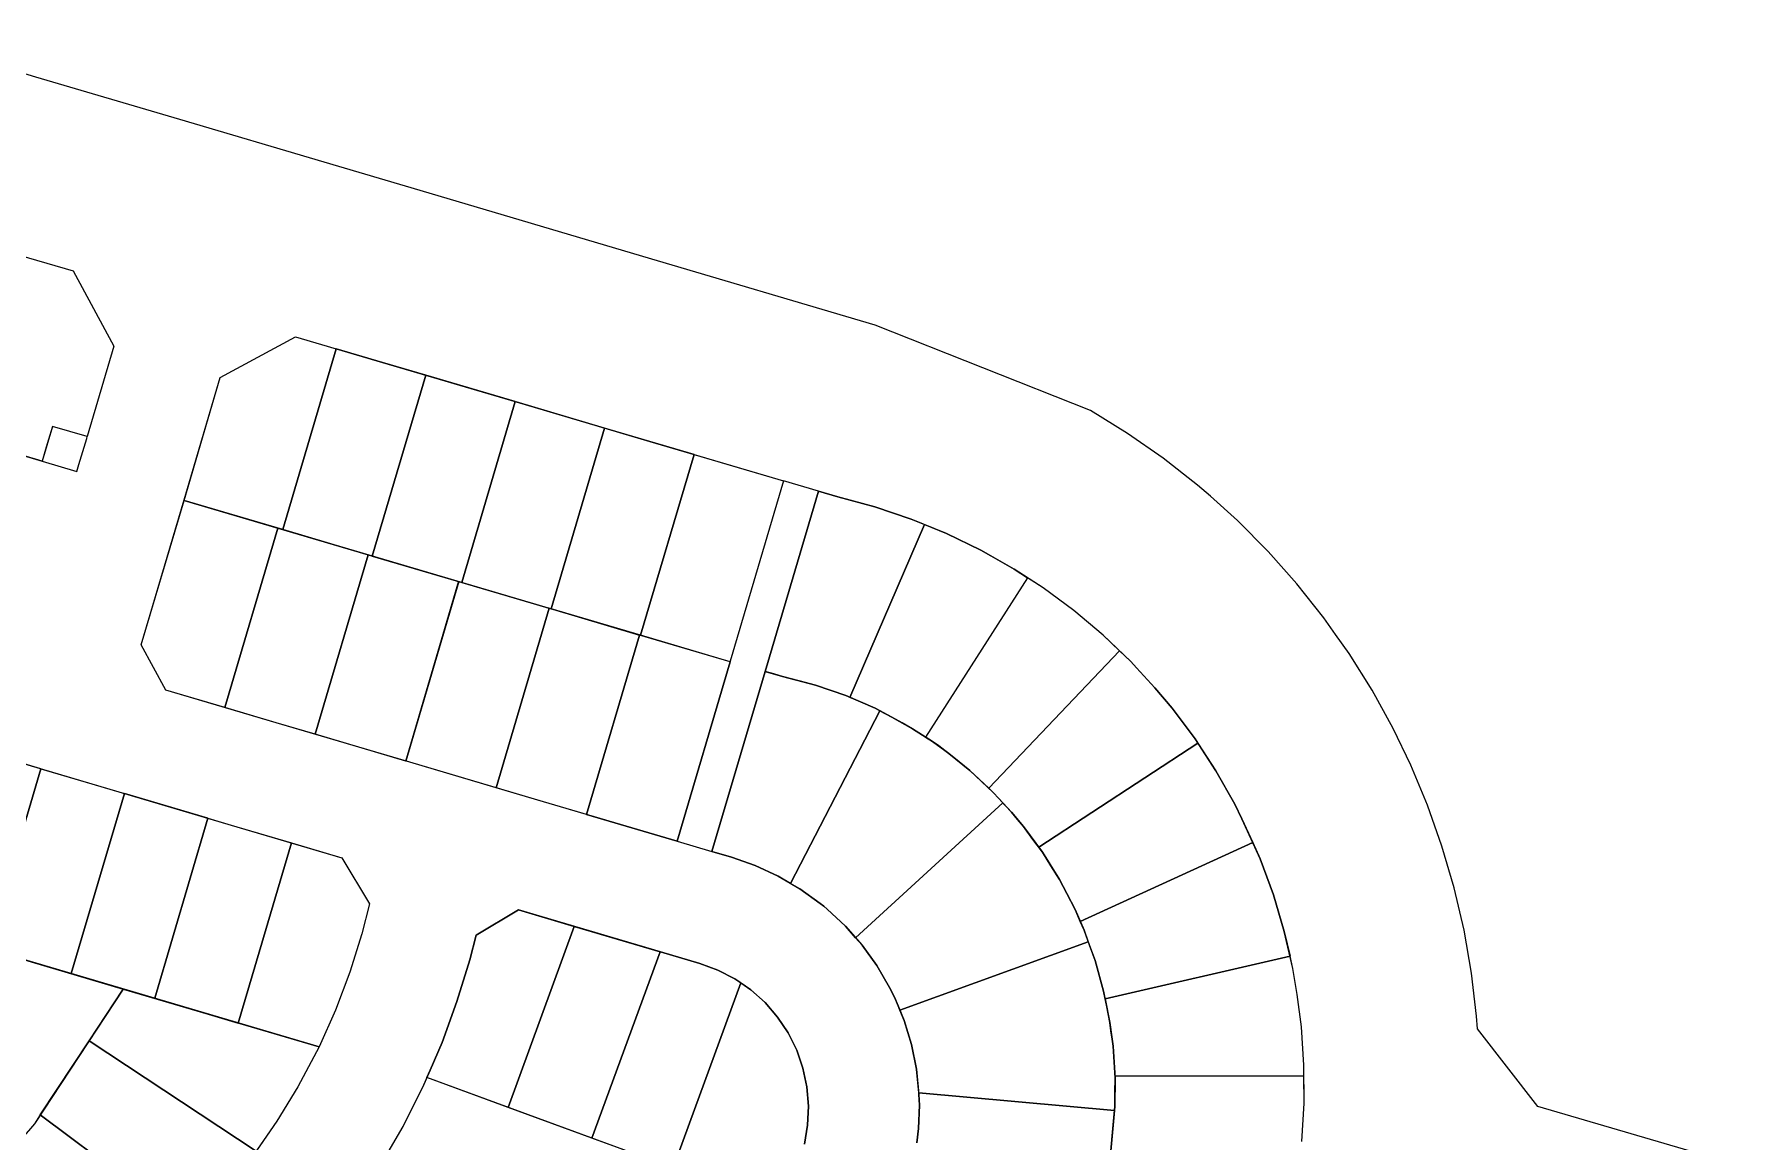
# Model space of a CAD drawing. Header units: millimetres. Extents: x -12746 to 1016489, y -409013 to 338495.
# Drawn here: x 363804 to 648243, y 117570 to 300275 of the extents above; entities that cross this region are included whole.
import ezdxf

# ---------------------------------------------------------------- set-up
doc = ezdxf.new("R2010")
doc.units = ezdxf.units.MM
doc.layers.add('A-DETL', color=90, linetype='Continuous', lineweight=9)

msp = doc.modelspace()

# ---------------------------------------------------------------- linework, layer by layer
at = {"layer": 'A-DETL'}
for p, q in [((364038.4, 293248.5), (340255.4, 300274.5)), ((387822.4, 286221.5), (364038.4, 293248.5)), ((411606.4, 279194.5), (387822.4, 286221.5)), ((427489.4, 274501.5), (411606.4, 279194.5)), ((464218.4, 263647.5), (427489.4, 274501.5)), ((359793.1, 264312.5), (370166.4, 261248.5)), ((502579.4, 252314.5), (464218.4, 263647.5)), ((370166.4, 261248.5), (376923.4, 248824.5)), ((277120.3, 255829.5), (365060.7, 229848.5)), ((394473.4, 243639.5), (406897.4, 250396.5)), ((394473.4, 243639.5), (406897.4, 250396.5)), ((406897.4, 250396.5), (421282.4, 246146.5)), ((406897.4, 250396.5), (413618.2, 248410.9)), ((538141.4, 238206.5), (502579.4, 252314.5)), ((376923.4, 248824.5), (372515.1, 233904.5)), ((404801.7, 218565.2), (413618.2, 248410.9)), ((413618.2, 248410.9), (404801.7, 218565.2)), ((413618.2, 248410.9), (404801.7, 218565.2)), ((421282.4, 246146.5), (413618.2, 248410.9)), ((428385.2, 244047.6), (421282.4, 246146.5)), ((421282.4, 246146.5), (443339.4, 239628.5)), ((388489.4, 223384.4), (394473.4, 243639.5)), ((388523.4, 223499.5), (394473.4, 243639.5)), ((428385.2, 244047.6), (419568.8, 214202.4)), ((428385.2, 244047.6), (419568.8, 214202.4)), ((419568.8, 214202.4), (428385.2, 244047.6)), ((443152, 239683.9), (428385.2, 244047.6)), ((443152, 239683.9), (434336, 209839.7)), ((434336, 209839.7), (443152, 239683.9)), ((434336, 209839.7), (443152, 239683.9)), ((457919, 235320.8), (443339.4, 239628.5)), ((443339.4, 239628.5), (465396.4, 233111.5)), ((544248.4, 234439.5), (538141.4, 238206.5)), ((365060.7, 229848.4), (350851.7, 234046.3)), ((366760.1, 235600.5), (365060.7, 229848.4)), ((366760.7, 235602.5), (365910.7, 232725.5)), ((366760.7, 235602.5), (365910.7, 232725.5)), ((366760.7, 235602.5), (365910.7, 232725.5)), ((372515.1, 233904.5), (366760.1, 235600.5)), ((372514.7, 233902.5), (366760.7, 235602.5)), ((372514.7, 233902.5), (366760.7, 235602.5)), ((372514.7, 233902.5), (366760.7, 235602.5)), ((371149.7, 229281.5), (372430.7, 233617.5)), ((371149.7, 229281.5), (372430.7, 233617.5)), ((371149.7, 229281.5), (372430.7, 233617.5)), ((372430.7, 233617.5), (372514.7, 233902.5)), ((372430.7, 233617.5), (372514.7, 233902.5)), ((372430.7, 233617.5), (372514.7, 233902.5)), ((449103.1, 205476.9), (457919, 235320.8)), ((449103.1, 205476.9), (457919, 235320.8)), ((457919, 235320.8), (449103.1, 205476.9)), ((465396.4, 233111.5), (457919, 235320.8)), ((550136.4, 230338.5), (544248.4, 234439.5)), ((365910.7, 232725.5), (365060.7, 229848.5)), ((365910.7, 232725.5), (365060.7, 229848.5)), ((365752, 232188.4), (365060.7, 229848.5)), ((365910.7, 232725.5), (365752, 232188.4)), ((472686.2, 230958.1), (463870.2, 201114.2)), ((463870.2, 201114.2), (472686.2, 230958.1)), ((463870.2, 201114.2), (472686.2, 230958.1)), ((472686.2, 230958.1), (465396.4, 233111.5)), ((465396.4, 233111.5), (487454.4, 226595.5)), ((472686.2, 230958.1), (487454.4, 226595.5)), ((365060.7, 229848.5), (370814.7, 228147.5)), ((365060.7, 229848.5), (370814.7, 228147.5)), ((365060.7, 229848.5), (370814.7, 228147.5)), ((370814.7, 228147.5), (371149.7, 229281.5)), ((370814.7, 228147.5), (371149.7, 229281.5)), ((370814.7, 228147.5), (371149.7, 229281.5)), ((555786.4, 225915.5), (550136.4, 230338.5)), ((487454.4, 226595.5), (478671.4, 196866.5)), ((487454.4, 226595.5), (478671.4, 196866.5)), ((487454.4, 226595.5), (478671.4, 196866.5)), ((487454.4, 226595.5), (478671.4, 196866.5)), ((493208.4, 224895.5), (484425.4, 195165.5)), ((484425.4, 195165.5), (493208.4, 224895.5)), ((484425.4, 195165.5), (493208.4, 224895.5)), ((493208.4, 224895.5), (484425.4, 195165.5)), ((484425.4, 195165.5), (493208.4, 224895.5)), ((493208.4, 224895.5), (487454.4, 226595.5)), ((493208.4, 224895.5), (487454.4, 226595.5)), ((496417.4, 223947.5), (493208.4, 224895.5)), ((496417.4, 223947.5), (493208.4, 224895.5)), ((493208.4, 224895.5), (496417.4, 223947.5)), ((557943.4, 224087.5), (555786.4, 225915.5)), ((381439.4, 199524.5), (388523.4, 223499.5)), ((381439.4, 199524.5), (388489.3, 223384.4)), ((388489.3, 223384.4), (403978.9, 218808.2)), ((478637.4, 196751.4), (388489.4, 223384.4)), ((404801.7, 218565.2), (388489.4, 223384.4)), ((502518.4, 222311.5), (496417.4, 223947.5)), ((502518.4, 222311.5), (496417.4, 223947.5)), ((496417.4, 223947.5), (502518.4, 222311.5)), ((508504.4, 220292.5), (502518.4, 222311.5)), ((508504.4, 220292.5), (502518.4, 222311.5)), ((502518.4, 222311.5), (508504.4, 220292.5)), ((562385.4, 220052.5), (557943.4, 224087.5)), ((510718.3, 219386.2), (498394.6, 190872)), ((510718.3, 219386.2), (498394.6, 190872)), ((498394.6, 190872), (510718.3, 219386.2)), ((514350.4, 217899.5), (508504.4, 220292.5)), ((514350.4, 217899.5), (508504.4, 220292.5)), ((508504.4, 220292.5), (510718.3, 219386.2)), ((510718.3, 219386.2), (514350.4, 217899.5)), ((567443.4, 214962.5), (562385.4, 220052.5)), ((395229.7, 189190.6), (404012.2, 218921)), ((403978.9, 218808.2), (395230.6, 189193.5)), ((395230.6, 189193.5), (403978.9, 218808.2)), ((403978.9, 218808.2), (418910.6, 214396.9)), ((419568.8, 214202.4), (404801.7, 218565.2)), ((520032.4, 215140.5), (514350.4, 217899.5)), ((520032.4, 215140.5), (514350.4, 217899.5)), ((514350.4, 217899.5), (520032.4, 215140.5)), ((410161.6, 184779.7), (418944, 214510.1)), ((418910.6, 214396.9), (410162.2, 184781.7)), ((410162.2, 184781.7), (418910.6, 214396.9)), ((418910.6, 214396.9), (433842.3, 209985.5)), ((419568.8, 214202.4), (434336, 209839.7)), ((521664.4, 214216.5), (520032.4, 215140.5)), ((521664.4, 214216.5), (520032.4, 215140.5)), ((520032.4, 215140.5), (521664.4, 214216.5)), ((525529.4, 212028.5), (521664.4, 214216.5)), ((525529.4, 212028.5), (521664.4, 214216.5)), ((521664.4, 214216.5), (525529.4, 212028.5)), ((572209.4, 209599.5), (567443.4, 214962.5)), ((527722.6, 210606.1), (510904.4, 184308.8)), ((527722.6, 210606.1), (510904.4, 184308.8)), ((527722.6, 210606.1), (510904.4, 184308.8)), ((530292.4, 208939.5), (525529.4, 212028.5)), ((530292.4, 208939.5), (525529.4, 212028.5)), ((525529.4, 212028.5), (527722.6, 210606.1)), ((530292.4, 208939.5), (527722.6, 210606.1)), ((425093.4, 180368.8), (433875.9, 210099.2)), ((433842.3, 209985.5), (425093.8, 180370)), ((425093.8, 180370), (433842.3, 209985.5)), ((433842.3, 209985.5), (448774, 205574.1)), ((434336, 209839.7), (449103.1, 205476.9)), ((535376.4, 205190.5), (530292.4, 208939.5)), ((535376.4, 205190.5), (530292.4, 208939.5)), ((535376.4, 205190.5), (530292.4, 208939.5)), ((576669.4, 203978.5), (572209.4, 209599.5)), ((440025.2, 175957.9), (448807.7, 205688.3)), ((448774, 205574.1), (440025.6, 175959.1)), ((440025.6, 175959.1), (448774, 205574.1)), ((448774, 205574.1), (463705.7, 201162.8)), ((463870.2, 201114.2), (449103.1, 205476.9)), ((540212.4, 201126.5), (535376.4, 205190.5)), ((540212.4, 201126.5), (535376.4, 205190.5)), ((540212.4, 201126.5), (535376.4, 205190.5)), ((578600.8, 201244.5), (576669.4, 203978.5)), ((385493.4, 192070.5), (381439.4, 199524.5)), ((385493.4, 192070.5), (381439.4, 199524.5)), ((454957.1, 171547), (463705.7, 201162.8)), ((463705.7, 201162.8), (454957.3, 171547.8)), ((463705.7, 201162.8), (454957.3, 171547.8)), ((478637.4, 196751.4), (463705.7, 201162.8)), ((478637.3, 196751.4), (463870.2, 201114.2)), ((544781.4, 196765.5), (540212.4, 201126.5)), ((544781.4, 196765.5), (540212.4, 201126.5)), ((542933.4, 198529.3), (540212.4, 201126.5)), ((580809.4, 198118.5), (578600.8, 201244.5)), ((478671.4, 196866.5), (469887.4, 167136.5)), ((478671.4, 196866.5), (469887.4, 167136.5)), ((478637.3, 196751.4), (469887.4, 167136.5)), ((469887.4, 167136.5), (478637.4, 196751.4)), ((521327.8, 175893.2), (542933.4, 198529.3)), ((521327.8, 175893.2), (542933.4, 198529.3)), ((521327.8, 175893.2), (542933.4, 198529.3)), ((542933.4, 198529.3), (544781.4, 196765.5)), ((545746.4, 195719.5), (544781.4, 196765.5)), ((545746.4, 195719.5), (544781.4, 196765.5)), ((544781.4, 196765.5), (545746.4, 195719.5)), ((584616.4, 192036.5), (580809.4, 198118.5)), ((484425.4, 195165.5), (475641.4, 165436.5)), ((475641.4, 165436.5), (484425.4, 195165.5)), ((475641.4, 165436.5), (484425.4, 195165.5)), ((484425.4, 195165.5), (475641.4, 165436.5)), ((475641.4, 165436.5), (484425.4, 195165.5)), ((485863.9, 194741), (484425.4, 195165.5)), ((484425.4, 195165.5), (487302.4, 194316.5)), ((487302.4, 194316.5), (484425.4, 195165.5)), ((487302.4, 194316.5), (485863.9, 194741)), ((490020.9, 193598), (487302.4, 194316.5)), ((487302.4, 194316.5), (492739.4, 192879.5)), ((492739.4, 192879.5), (487302.4, 194316.5)), ((492739.4, 192879.5), (490020.9, 193598)), ((548749.4, 192466.5), (545746.4, 195719.5)), ((548749.4, 192466.5), (545746.4, 195719.5)), ((545746.4, 195719.5), (548749.4, 192466.5)), ((403715.4, 186686.5), (385493.4, 192070.5)), ((395230.6, 189193.5), (385493.4, 192070.5)), ((495234.4, 192019.5), (492739.4, 192879.5)), ((492739.4, 192879.5), (497729.4, 191159.5)), ((497729.4, 191159.5), (492739.4, 192879.5)), ((497729.4, 191159.5), (495234.4, 192019.5)), ((502574.4, 189065.5), (497729.4, 191159.5)), ((497729.4, 191159.5), (502574.4, 189065.5)), ((498394.6, 190872), (497729.4, 191159.5)), ((502574.4, 189065.5), (498394.6, 190872)), ((551602.4, 189075.5), (548749.4, 192466.5)), ((551602.4, 189075.5), (548749.4, 192466.5)), ((548749.4, 192466.5), (551602.4, 189075.5)), ((588079.4, 185751.5), (584616.4, 192036.5)), ((403715.4, 186686.5), (395230.6, 189193.5)), ((488617, 160179.8), (503379.7, 188647.9)), ((488617, 160179.8), (503379.7, 188647.9)), ((503379.7, 188647.9), (488617, 160179.8)), ((503960.9, 188346.5), (502574.4, 189065.5)), ((502574.4, 189065.5), (503379.7, 188647.9)), ((505347.4, 187627.5), (502574.4, 189065.5)), ((503379.7, 188647.9), (505347.4, 187627.5)), ((505347.4, 187627.5), (503960.9, 188346.5)), ((555386.4, 184017.5), (551602.4, 189075.5)), ((555386.4, 184017.5), (551602.4, 189075.5)), ((551602.4, 189075.5), (555386.4, 184017.5)), ((425772.4, 180169.5), (403715.4, 186686.5)), ((410162.2, 184781.7), (403715.4, 186686.5)), ((507044.9, 186659.5), (505347.4, 187627.5)), ((505347.4, 187627.5), (508742.4, 185691.5)), ((508742.4, 185691.5), (505347.4, 187627.5)), ((508742.4, 185691.5), (507044.9, 186659.5)), ((510388.9, 184638.5), (508742.4, 185691.5)), ((508742.4, 185691.5), (512035.4, 183585.5)), ((510904.4, 184308.8), (508742.4, 185691.5)), ((590997.4, 179704.5), (588079.4, 185751.5)), ((350251.4, 183400.5), (373268.4, 176599.5)), ((364853.4, 179085.9), (351059.7, 183161.6)), ((425093.8, 180370), (410162.2, 184781.7)), ((512035.4, 183585.5), (510388.9, 184638.5)), ((510904.4, 184308.8), (512035.4, 183585.5)), ((513071.4, 182849), (512035.4, 183585.5)), ((512035.4, 183585.5), (514107.4, 182112.5)), ((512035.4, 183585.5), (514107.4, 182112.5)), ((514107.4, 182112.5), (513071.4, 182849)), ((514723.4, 181617.5), (514107.4, 182112.5)), ((514107.4, 182112.5), (514723.4, 181617.5)), ((514107.4, 182112.5), (514723.4, 181617.5)), ((555863.2, 183287.9), (529599.2, 166123)), ((529599.2, 166123), (555863.2, 183287.9)), ((555863.2, 183287.9), (529599.2, 166123)), ((558842.4, 178729.5), (555386.4, 184017.5)), ((558842.4, 178729.5), (555386.4, 184017.5)), ((555386.4, 184017.5), (555863.2, 183287.9)), ((555863.2, 183287.9), (558842.4, 178729.5)), ((425772.4, 180169.5), (425093.8, 180370)), ((447830.4, 173653.5), (425772.4, 180169.5)), ((440025.6, 175959.1), (425772.4, 180169.5)), ((516472.4, 180211), (514723.4, 181617.5)), ((514723.4, 181617.5), (518221.4, 178804.5)), ((514723.4, 181617.5), (518221.4, 178804.5)), ((518221.4, 178804.5), (516472.4, 180211)), ((593762.4, 173083.5), (590997.4, 179704.5)), ((356069.3, 149356.1), (364853.4, 179085.9)), ((356069.3, 149356.1), (364853.4, 179085.9)), ((364853.4, 179085.9), (356069.3, 149356.1)), ((364853.4, 179085.9), (373268.4, 176599.5)), ((373268.4, 176599.5), (378647.2, 175010.9)), ((373268.4, 176599.5), (396285.4, 169801.5)), ((520146.9, 177000), (518221.4, 178804.5)), ((518221.4, 178804.5), (522072.4, 175195.5)), ((518221.4, 178804.5), (521327.8, 175893.2)), ((522072.4, 175195.5), (520146.9, 177000)), ((561957.4, 173234.5), (558842.4, 178729.5)), ((561957.4, 173234.5), (558842.4, 178729.5)), ((558842.4, 178729.5), (561957.4, 173234.5)), ((410776.6, 133192.1), (270739.5, 174567.8)), ((378647.2, 175010.9), (369863, 145280.6)), ((369863, 145280.6), (378647.2, 175010.9)), ((378647.2, 175010.9), (369863, 145280.6)), ((392441.3, 170936.8), (378647.2, 175010.9)), ((447830.4, 173653.5), (440025.6, 175959.1)), ((469887.4, 167136.5), (447830.4, 173653.5)), ((454957.3, 171547.8), (447830.4, 173653.5)), ((522072.4, 175195.5), (521327.8, 175893.2)), ((523010.4, 174172.5), (522072.4, 175195.5)), ((522072.4, 175195.5), (523010.4, 174172.5)), ((523010.4, 174172.5), (522072.4, 175195.5)), ((524047.4, 173041.5), (523010.4, 174172.5)), ((523010.4, 174172.5), (523651.7, 173473.1)), ((525084.4, 171910.5), (523010.4, 174172.5)), ((383656.7, 141205), (392441.3, 170936.8)), ((383656.7, 141205), (392441.3, 170936.8)), ((392441.3, 170936.8), (383656.7, 141205)), ((392441.3, 170936.8), (396285.4, 169801.5)), ((454957.3, 171547.8), (469887.4, 167136.5)), ((499351.4, 151192.5), (523651.7, 173473.1)), ((499351.4, 151192.5), (523651.7, 173473.1)), ((523651.7, 173473.1), (499351.4, 151192.5)), ((523651.7, 173473.1), (525084.4, 171910.5)), ((525084.4, 171910.5), (524047.4, 173041.5)), ((526076.4, 170738), (525084.4, 171910.5)), ((525084.4, 171910.5), (527068.4, 169565.5)), ((527068.4, 169565.5), (525084.4, 171910.5)), ((527068.4, 169565.5), (526076.4, 170738)), ((563129.4, 170822.5), (561957.4, 173234.5)), ((563129.4, 170822.5), (561957.4, 173234.5)), ((561957.4, 173234.5), (563129.4, 170822.5)), ((566132.4, 164235.5), (563129.4, 170822.5)), ((566132.4, 164235.5), (563129.4, 170822.5)), ((563129.4, 170822.5), (564919.8, 166895.1)), ((596154.4, 166318.5), (593762.4, 173083.5)), ((396285.4, 169801.5), (406234.9, 166861)), ((396285.4, 169801.5), (414553.4, 164402.5)), ((528631.4, 167439.5), (527068.4, 169565.5)), ((527068.4, 169565.5), (530194.4, 165313.5)), ((529599.2, 166123), (527068.4, 169565.5)), ((406234.9, 166861), (397450.4, 137129.5)), ((397450.4, 137129.5), (406234.9, 166861)), ((397450.4, 137129.5), (406234.9, 166861)), ((406234.9, 166861), (414553.4, 164402.5)), ((469887.4, 167136.5), (475641.4, 165436.5)), ((469887.4, 167136.5), (475641.4, 165436.5)), ((475641.4, 165436.5), (478850.4, 164488.5)), ((475641.4, 165436.5), (478850.4, 164488.5)), ((478850.4, 164488.5), (475641.4, 165436.5)), ((530194.4, 165313.5), (528631.4, 167439.5)), ((530194.4, 165313.5), (529599.2, 166123)), ((531592.4, 163074.5), (530194.4, 165313.5)), ((530194.4, 165313.5), (532990.4, 160835.5)), ((532990.4, 160835.5), (530194.4, 165313.5)), ((536431.7, 153907.5), (564919.8, 166895.1)), ((564919.8, 166895.1), (536431.7, 153907.5)), ((536431.7, 153907.5), (564919.8, 166895.1)), ((564919.8, 166895.1), (566132.4, 164235.5)), ((598166.4, 159431.5), (596154.4, 166318.5)), ((414553.4, 164402.5), (419118.4, 156821.5)), ((414553.4, 164402.5), (419118.4, 156821.5)), ((478850.4, 164488.5), (482779.4, 163119.5)), ((478850.4, 164488.5), (482779.4, 163119.5)), ((482779.4, 163119.5), (478850.4, 164488.5)), ((482779.4, 163119.5), (486558.4, 161379.5)), ((482779.4, 163119.5), (486558.4, 161379.5)), ((486558.4, 161379.5), (482779.4, 163119.5)), ((532990.4, 160835.5), (531592.4, 163074.5)), ((568315.4, 158307.5), (566132.4, 164235.5)), ((568315.4, 158307.5), (566132.4, 164235.5)), ((566132.4, 164235.5), (568315.4, 158307.5)), ((486558.4, 161379.5), (490153.4, 159284.5)), ((486558.4, 161379.5), (490153.4, 159284.5)), ((488617, 160179.8), (486558.4, 161379.5)), ((490153.4, 159284.5), (488617, 160179.8)), ((534214.4, 158497.5), (532990.4, 160835.5)), ((532990.4, 160835.5), (534214.4, 158497.5)), ((534214.4, 158497.5), (532990.4, 160835.5)), ((599790.4, 152442.5), (598166.4, 159431.5)), ((419118.4, 156821.5), (417857.4, 151868.5)), ((419118.4, 156821.5), (417857.4, 151868.5)), ((490153.4, 159284.5), (493530.4, 156854.5)), ((490153.4, 159284.5), (493530.4, 156854.5)), ((493530.4, 156854.5), (490153.4, 159284.5)), ((493530.4, 156854.5), (494087.4, 156396.5)), ((493530.4, 156854.5), (494087.4, 156396.5)), ((494087.4, 156396.5), (493530.4, 156854.5)), ((535575.4, 155851.5), (534214.4, 158497.5)), ((534214.4, 158497.5), (535575.4, 155851.5)), ((535575.4, 155851.5), (534214.4, 158497.5)), ((570119.4, 152254.5), (568315.4, 158307.5)), ((570119.4, 152254.5), (568315.4, 158307.5)), ((568315.4, 158307.5), (570119.4, 152254.5)), ((443711.4, 155788.5), (436695.4, 151622.5)), ((436695.4, 151622.5), (443711.4, 155788.5)), ((443711.4, 155788.5), (436695.4, 151622.5)), ((467151.4, 148862.5), (443711.4, 155788.5)), ((443711.4, 155788.5), (452913.2, 153069.6)), ((467151.4, 148862.5), (443711.4, 155788.5)), ((494087.4, 156396.5), (494645.4, 155937.5)), ((494087.4, 156396.5), (494645.4, 155937.5)), ((494645.4, 155937.5), (494087.4, 156396.5)), ((494645.4, 155937.5), (497680.4, 153091.5)), ((494645.4, 155937.5), (497680.4, 153091.5)), ((497680.4, 153091.5), (494645.4, 155937.5)), ((537082.4, 152430.5), (535575.4, 155851.5)), ((535575.4, 155851.5), (537082.4, 152430.5)), ((536431.7, 153907.5), (535575.4, 155851.5)), ((537082.4, 152430.5), (536431.7, 153907.5)), ((349400.4, 151326.5), (378454.4, 142742.1)), ((417857.4, 151868.5), (415872.4, 145505.5)), ((417857.4, 151868.5), (415872.4, 145505.5)), ((436695.4, 151622.5), (435646.4, 147538.5)), ((435646.4, 147538.5), (436695.4, 151622.5)), ((436695.4, 151622.5), (435646.4, 147538.5)), ((452913.2, 153069.6), (441979.8, 123205.1)), ((452913.2, 153069.6), (441979.8, 123205.1)), ((441979.8, 123205.1), (452913.2, 153069.6)), ((452913.2, 153069.6), (467087.3, 148881.4)), ((497680.4, 153091.5), (500429.4, 149967.5)), ((497680.4, 153091.5), (500429.4, 149967.5)), ((499351.4, 151192.5), (497680.4, 153091.5)), ((500429.4, 149967.5), (499351.4, 151192.5)), ((537982.9, 149950), (537082.4, 152430.5)), ((537082.4, 152430.5), (537767.8, 150542.3)), ((538883.4, 147469.5), (537082.4, 152430.5)), ((571536.4, 146098.5), (570119.4, 152254.5)), ((571536.4, 146098.5), (570119.4, 152254.5)), ((570119.4, 152254.5), (571067.7, 148134.4)), ((601023.4, 145373.5), (599790.4, 152442.5)), ((356069.3, 149356.1), (369863, 145280.6)), ((467087.3, 148881.4), (455830.8, 118134.3)), ((467087.3, 148881.4), (455830.8, 118134.3)), ((455830.8, 118134.3), (467087.3, 148881.4)), ((473665.4, 146938.5), (467151.4, 148862.5)), ((467151.4, 148862.5), (473665.4, 146938.5)), ((473665.4, 146938.5), (467151.4, 148862.5)), ((500429.4, 149967.5), (502864.4, 146594.5)), ((500429.4, 149967.5), (502864.4, 146594.5)), ((502864.4, 146594.5), (500429.4, 149967.5)), ((506650.2, 139245.6), (537767.8, 150542.3)), ((537767.8, 150542.3), (506650.2, 139245.6)), ((506650.2, 139245.6), (537767.8, 150542.3)), ((537767.8, 150542.3), (538883.4, 147469.5)), ((538883.4, 147469.5), (537982.9, 149950)), ((540556.2, 141111.2), (571067.7, 148134.4)), ((571067.7, 148134.4), (540556.2, 141111.2)), ((571067.7, 148134.4), (540556.2, 141111.2)), ((571536.4, 146098.5), (571067.7, 148134.4)), ((369863, 145280.6), (383656.7, 141205)), ((415872.4, 145505.5), (413509.4, 139273.5)), ((415872.4, 145505.5), (413509.4, 139273.5)), ((435646.4, 147538.5), (433552.4, 140656.5)), ((433552.4, 140656.5), (435646.4, 147538.5)), ((435646.4, 147538.5), (433552.4, 140656.5)), ((476633.4, 145852.5), (473665.4, 146938.5)), ((473665.4, 146938.5), (476633.4, 145852.5)), ((476633.4, 145852.5), (473665.4, 146938.5)), ((479441.4, 144401.5), (476633.4, 145852.5)), ((476633.4, 145852.5), (479441.4, 144401.5)), ((479441.4, 144401.5), (476633.4, 145852.5)), ((502864.4, 146594.5), (504965.4, 143002.5)), ((502864.4, 146594.5), (504965.4, 143002.5)), ((504965.4, 143002.5), (502864.4, 146594.5)), ((539592.9, 144927.5), (538883.4, 147469.5)), ((538883.4, 147469.5), (540302.4, 142385.5)), ((540302.4, 142385.5), (538883.4, 147469.5)), ((572234.4, 141856.5), (571536.4, 146098.5)), ((572234.4, 141856.5), (571536.4, 146098.5)), ((572234.4, 141856.5), (571536.4, 146098.5)), ((601860.4, 138247.5), (601023.4, 145373.5)), ((378454.4, 142742.1), (363803.5, 120511.5)), ((378454.4, 142742.1), (363803.5, 120511.5)), ((372810, 134177.4), (378454.4, 142742.1)), ((378454.4, 142742.1), (410776.6, 133192.1)), ((480384.1, 143751.5), (469212.2, 113235.3)), ((480384.1, 143751.5), (469212.2, 113235.3)), ((469212.2, 113235.3), (480384.1, 143751.5)), ((482043.4, 142607.5), (479441.4, 144401.5)), ((479441.4, 144401.5), (480384.1, 143751.5)), ((482043.4, 142607.5), (479441.4, 144401.5)), ((480384.1, 143751.5), (482043.4, 142607.5)), ((484398.4, 140499.5), (482043.4, 142607.5)), ((484398.4, 140499.5), (482043.4, 142607.5)), ((482043.4, 142607.5), (484398.4, 140499.5)), ((504965.4, 143002.5), (505760.4, 141399.5)), ((504965.4, 143002.5), (505760.4, 141399.5)), ((505760.4, 141399.5), (504965.4, 143002.5)), ((540302.4, 142385.5), (539592.9, 144927.5)), ((540817.9, 139797.5), (540302.4, 142385.5)), ((540302.4, 142385.5), (541333.4, 137209.5)), ((540556.2, 141111.2), (540302.4, 142385.5)), ((383656.7, 141205), (397450.4, 137129.5)), ((433552.4, 140656.5), (431079.4, 133901.5)), ((431079.4, 133901.5), (433552.4, 140656.5)), ((433552.4, 140656.5), (431079.4, 133901.5)), ((486469.4, 138111.5), (484398.4, 140499.5)), ((486469.4, 138111.5), (484398.4, 140499.5)), ((484398.4, 140499.5), (486469.4, 138111.5)), ((505760.4, 141399.5), (506359.4, 139949.5)), ((505760.4, 141399.5), (506359.4, 139949.5)), ((506359.4, 139949.5), (505760.4, 141399.5)), ((506359.4, 139949.5), (507349.4, 137553.5)), ((506359.4, 139949.5), (507349.4, 137553.5)), ((506650.2, 139245.6), (506359.4, 139949.5)), ((540556.2, 141111.2), (541333.4, 137209.5)), ((541333.4, 137209.5), (540817.9, 139797.5)), ((572948.4, 136494.5), (572234.4, 141856.5)), ((572948.4, 136494.5), (572234.4, 141856.5)), ((572948.4, 136494.5), (572234.4, 141856.5)), ((410776.6, 133192.1), (397450.4, 137129.5)), ((413509.4, 139273.5), (410777.4, 133193.5)), ((413509.4, 139273.5), (410777.4, 133193.5)), ((488221.4, 135481.5), (486469.4, 138111.5)), ((488221.4, 135481.5), (486469.4, 138111.5)), ((486469.4, 138111.5), (488221.4, 135481.5)), ((507349.4, 137553.5), (506650.2, 139245.6)), ((507349.4, 137553.5), (508561.4, 133573.5)), ((507349.4, 137553.5), (508561.4, 133573.5)), ((508561.4, 133573.5), (507349.4, 137553.5)), ((541511.9, 135848), (541333.4, 137209.5)), ((541333.4, 137209.5), (541690.4, 134486.5)), ((541333.4, 137209.5), (541690.4, 134486.5)), ((602028.4, 136172.5), (601860.4, 138247.5)), ((364755.3, 121955.6), (372810, 134177.4)), ((400418, 115982.7), (372810, 134177.4)), ((400383.7, 116005.2), (372810, 134177.4)), ((372810, 134177.4), (400383.7, 116005.2)), ((431079.4, 133901.5), (429115.4, 129357.5)), ((429115.4, 129357.5), (431079.4, 133901.5)), ((431079.4, 133901.5), (429115.4, 129357.5)), ((489628.4, 132650.5), (488221.4, 135481.5)), ((489628.4, 132650.5), (488221.4, 135481.5)), ((488221.4, 135481.5), (489628.4, 132650.5)), ((541690.4, 134486.5), (541511.9, 135848)), ((541845.4, 133306.5), (541690.4, 134486.5)), ((541690.4, 134486.5), (541845.4, 133306.5)), ((541690.4, 134486.5), (541845.4, 133306.5)), ((573362.4, 130191.5), (572948.4, 136494.5)), ((573362.4, 130191.5), (572948.4, 136494.5)), ((573362.4, 130191.5), (572948.4, 136494.5)), ((611964.4, 123364.5), (602028.4, 136172.5)), ((410777.4, 133193.5), (407292.4, 126595.5)), ((410776.6, 133192.1), (407292.4, 126595.5)), ((490666.4, 129665.5), (489628.4, 132650.5)), ((490666.4, 129665.5), (489628.4, 132650.5)), ((489628.4, 132650.5), (490666.4, 129665.5)), ((508561.4, 133573.5), (509385.4, 129495.5)), ((508561.4, 133573.5), (509385.4, 129495.5)), ((509385.4, 129495.5), (508561.4, 133573.5)), ((542014.9, 130673), (541845.4, 133306.5)), ((541845.4, 133306.5), (542184.4, 128039.5)), ((541845.4, 133306.5), (542163.9, 128356.7)), ((429115.4, 129357.5), (427854.4, 126483.5)), ((429115.4, 129357.5), (427854.4, 126483.5)), ((428569.9, 128114.4), (427854.4, 126483.5)), ((428569.9, 128114.4), (429115.4, 129357.5)), ((487768.5, 106441.9), (428569.9, 128114.4)), ((441979.8, 123205.1), (428569.9, 128114.4)), ((457779.7, 117420.8), (428569.9, 128114.4)), ((491319.4, 126573.5), (490666.4, 129665.5)), ((491319.4, 126573.5), (490666.4, 129665.5)), ((490666.4, 129665.5), (491319.4, 126573.5)), ((509385.4, 129495.5), (509815.4, 125357.5)), ((509385.4, 129495.5), (509815.4, 125357.5)), ((509789.4, 125607.7), (509385.4, 129495.5)), ((542184.4, 128039.5), (542014.9, 130673)), ((542184.4, 128039.5), (542130.4, 123349.5)), ((542184.4, 128039.5), (542130.4, 123349.5)), ((542157.4, 125694.5), (542184.4, 128039.5)), ((573366.5, 128430.8), (542163.9, 128356.7)), ((542163.9, 128356.7), (573366.5, 128430.8)), ((542163.9, 128356.7), (573366.5, 128430.8)), ((542163.9, 128356.7), (542184.4, 128039.5)), ((573377.4, 123874.5), (573362.4, 130191.5)), ((573377.4, 123874.5), (573362.4, 130191.5)), ((573366.5, 128430.8), (573362.4, 130191.5)), ((573377.4, 123874.5), (573366.5, 128430.8)), ((407292.4, 126595.5), (403806.4, 120907.5)), ((407292.4, 126595.5), (403806.4, 120907.5)), ((427854.4, 126483.5), (424601.4, 120067.5)), ((427854.4, 126483.5), (424601.4, 120067.5)), ((427854.4, 126483.5), (424601.4, 120067.5)), ((491577.4, 123422.5), (491319.4, 126573.5)), ((491577.4, 123422.5), (491319.4, 126573.5)), ((491319.4, 126573.5), (491577.4, 123422.5)), ((542068.1, 122666), (509789.4, 125607.7)), ((509789.4, 125607.7), (542068.1, 122666)), ((509815.4, 125357.5), (509789.4, 125607.7)), ((509789.4, 125607.7), (542068.1, 122666)), ((509815.4, 125357.5), (509877.4, 123568.5)), ((509815.4, 125357.5), (509877.4, 123568.5)), ((509877.4, 123568.5), (509815.4, 125357.5)), ((542130.4, 123349.5), (542157.4, 125694.5)), ((455830.8, 118134.3), (441979.8, 123205.1)), ((491435.4, 120265.5), (491577.4, 123422.5)), ((491435.4, 120265.5), (491577.4, 123422.5)), ((491577.4, 123422.5), (491435.4, 120265.5)), ((509877.4, 123568.5), (509746.4, 119723.5)), ((509877.4, 123568.5), (509746.4, 119723.5)), ((509746.4, 119723.5), (509877.4, 123568.5)), ((542130.4, 123349.5), (541465.4, 116052.5)), ((542068.1, 122666), (541465.4, 116052.5)), ((541797.9, 119701), (542130.4, 123349.5)), ((542130.4, 123349.5), (542068.1, 122666)), ((572992.4, 117569.5), (573377.4, 123874.5)), ((572992.4, 117569.5), (573377.4, 123874.5)), ((572992.4, 117569.5), (573377.4, 123874.5)), ((648243.4, 112722.5), (611964.4, 123364.5)), ((363803.5, 120511.5), (325402.4, 75777.5)), ((363803.5, 120511.5), (355896.2, 111300.1)), ((364755.3, 121955.6), (363803.5, 120511.5)), ((389864.2, 103277.5), (364755.3, 121955.6)), ((364755.3, 121955.6), (389864.2, 103277.5)), ((389864.2, 103277.5), (364755.3, 121955.6)), ((403806.4, 120907.5), (399994.4, 115447.5)), ((403806.4, 120907.5), (400383.7, 116005.2)), ((424601.4, 120067.5), (420998.4, 113841.5)), ((424601.4, 120067.5), (420998.4, 113841.5)), ((424601.4, 120067.5), (421509.9, 114725.5)), ((490896.4, 117150.5), (491435.4, 120265.5)), ((490896.4, 117150.5), (491435.4, 120265.5)), ((491435.4, 120265.5), (490896.4, 117150.5)), ((509746.4, 119723.5), (509465.4, 117347.5)), ((509746.4, 119723.5), (509465.4, 117347.5)), ((509465.4, 117347.5), (509746.4, 119723.5)), ((541465.4, 116052.5), (541797.9, 119701)), ((469212.2, 113235.3), (455830.8, 118134.3))]:
    msp.add_line(p, q, dxfattribs=at)

doc.saveas('drawing.dxf')
